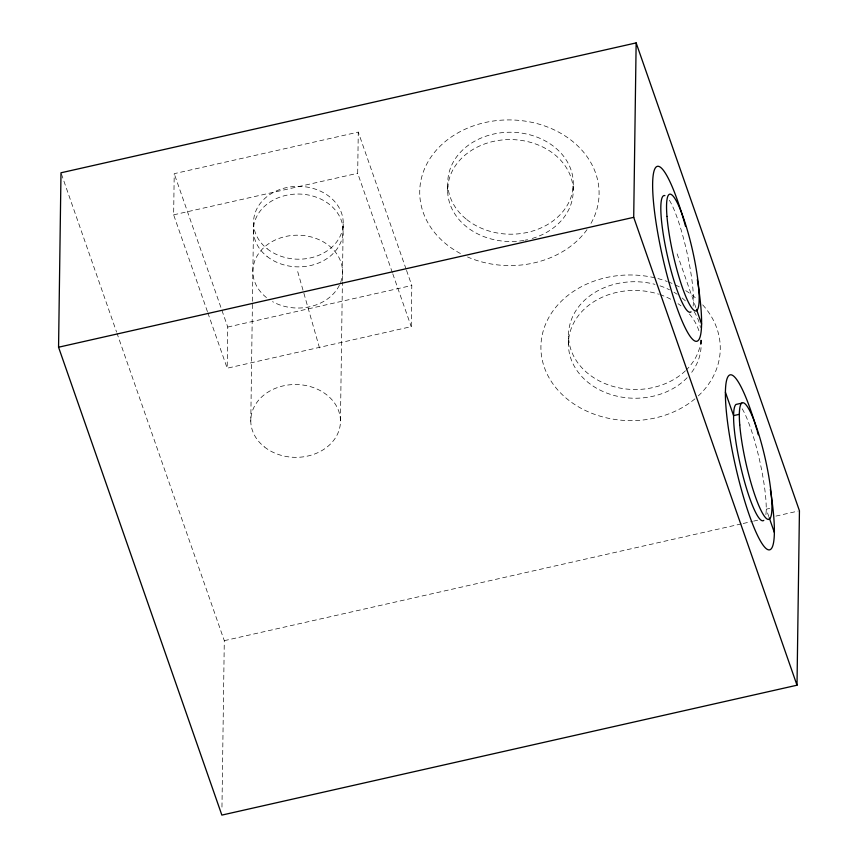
<?xml version="1.0" encoding="UTF-8"?>
<svg xmlns="http://www.w3.org/2000/svg" width="858" height="858" viewBox="0 0 858 858"><rect width="100%" height="100%" fill="white"/><g stroke="black" fill="none" stroke-linecap="round" stroke-linejoin="round"><path stroke-width="0.64" stroke-dasharray="4.29 3.22" d="M207.432 311.636L173.648 214.832L174.217 173.67L358.269 132.1L406.091 269.133M406.531 270.399L411.797 285.478L411.229 326.651L227.177 368.211L227.756 327.048L174.217 173.67M221.965 807.11L224.292 640.669L117.042 333.387M250.783 421.257L252.434 302.606M252.456 301.276L253.55 223.101M340.454 420.602L342.396 281.95M342.406 280.62L343.221 222.447M392.353 272.587L357.689 173.273L358.269 132.1M447.651 191.002L447.747 183.676M568.414 344.819L568.543 336.1M573.187 190.09L573.294 182.765M701.136 343.854L701.19 340.122M173.648 214.832L357.689 173.273M227.756 327.048L411.797 285.478M769.68 508.419L766.237 509.191L768.811 516.58M224.292 640.669L741.923 523.766M743.232 523.477L752.38 521.407M753.689 521.117L757.614 520.227M775.911 516.098L798.133 511.078M677.123 253.882L696.031 308.054M392.792 273.841L411.229 326.651M207.872 312.891L227.177 368.211M61.433 174.045L116.602 332.121M297.705 271.611L320.045 349.86M460.403 253.518A89.682 72.833 0.8 0 1 432.357 155.105A89.682 72.833 0.8 0 1 552.123 128.915A89.682 72.833 0.8 0 1 589.929 225.204M586.969 229.687A89.682 72.833 0.8 0 1 467.524 256.96M702.713 304.869A89.682 72.833 0.8 0 1 697.908 396.257M694.937 398.852A89.682 72.833 0.8 0 1 576.008 405.341A89.682 72.833 0.8 0 1 553.571 310.124A89.682 72.833 0.8 0 1 667.299 281.531M668.489 281.982A89.682 72.833 0.8 0 1 671.996 283.397M675.46 284.963A89.682 72.833 0.8 0 1 681.295 287.977M685.778 290.658A89.682 72.833 0.8 0 1 697.114 299.281M669.379 200.279A59.792 9.91 77.3 0 1 687.451 254.687A59.792 9.91 77.3 0 1 692.771 308.108M742.159 408.794A59.792 9.91 77.3 0 1 760.231 463.213A59.792 9.91 77.3 0 1 765.55 516.623M523.906 240.401A62.784 50.987 0.8 0 1 449.957 176.534A62.784 50.987 0.8 0 1 553.742 153.861A62.784 50.987 0.8 0 1 530.169 239.039M527.563 239.672A62.784 50.987 0.8 0 1 525.139 240.176M700.9 340.025A66.366 53.893 0.8 0 1 690.508 373.863M687.14 377.702A66.366 53.893 0.8 0 1 599.324 389.736A66.366 53.893 0.8 0 1 575.482 319.852A66.366 53.893 0.8 0 1 658.633 294.155M659.888 294.562A66.366 53.893 0.8 0 1 672.758 300.321M678.056 303.689A66.366 53.893 0.8 0 1 681.005 305.888M689.414 314.007A66.366 53.893 0.8 0 1 699.409 332.389M701.05 340.251A66.366 53.893 0.8 0 1 686.357 369.895M685.424 370.806A66.366 53.893 0.8 0 1 598.938 380.748A66.366 53.893 0.8 0 1 574.849 312.387A66.366 53.893 0.8 0 1 654.954 284.341M660.006 285.843A66.366 53.893 0.8 0 1 669.519 289.8M673.97 292.235A66.366 53.893 0.8 0 1 677.155 294.262M682.142 297.994A66.366 53.893 0.8 0 1 686.025 301.501M694.143 311.615A66.366 53.893 0.8 0 1 700.439 327.466M266.473 297.597A44.841 36.411 0.8 0 1 261.433 250.021A44.841 36.411 0.8 0 1 318.683 239.532A44.841 36.411 0.8 0 1 339.907 284.127M339.382 285.253A44.841 36.411 0.8 0 1 272.544 301.641M264.382 446.911A44.841 36.411 0.8 0 0 339.103 430.04A44.841 36.411 0.8 0 0 283.376 385.843A44.841 36.411 0.8 0 0 264.382 446.911M466.795 219.594A62.784 50.987 0.8 0 0 571.396 195.978A62.784 50.987 0.8 0 0 493.371 134.095A62.784 50.987 0.8 0 0 466.795 219.594M267.042 256.435A44.841 36.411 0.8 0 0 341.763 239.554A44.841 36.411 0.8 0 0 286.036 195.356A44.841 36.411 0.8 0 0 267.042 256.435M267.149 248.756A44.841 36.411 0.8 0 0 341.87 231.885A44.841 36.411 0.8 0 0 286.143 187.677A44.841 36.411 0.8 0 0 267.149 248.756"/><path stroke-width="1.29" d="M58.559 347.222L60.993 172.79L636.143 42.9L799.442 510.778L797.007 685.21L221.857 815.1L58.559 347.222L633.708 217.331L636.143 42.9M741.762 403.142L736.003 404.44A59.792 9.91 77.3 0 0 741.312 469.219A59.792 9.91 77.3 0 0 763.802 520.366M739.328 414.317L733.579 415.615L725.407 392.224M696.46 309.288L701.619 324.067M769.24 517.814L774.399 532.582M633.708 217.331L797.007 685.21M697.329 279.654A89.682 14.865 77.3 0 1 684.008 325.343A89.682 14.865 77.3 0 1 652.638 183.558A89.682 14.865 77.3 0 1 685.521 226.265M691.022 311.851A59.792 9.91 77.3 0 1 667.363 255.62A59.792 9.91 77.3 0 1 664.929 195.613M770.323 489.468A89.682 14.865 77.3 0 1 756.992 534.319A89.682 14.865 77.3 0 1 725.396 393.865A89.682 14.865 77.3 0 1 756.949 430.019M757.292 431.199A89.682 14.865 77.3 0 1 758.3 434.781M666.977 216.42A59.792 9.91 77.3 0 0 694.079 310.339A59.792 9.91 77.3 0 0 687.58 230.995A59.792 9.91 77.3 0 0 666.977 216.42M739.757 424.946A59.792 9.91 77.3 0 0 766.859 518.854A59.792 9.91 77.3 0 0 760.349 439.521A59.792 9.91 77.3 0 0 739.757 424.946"/></g></svg>
